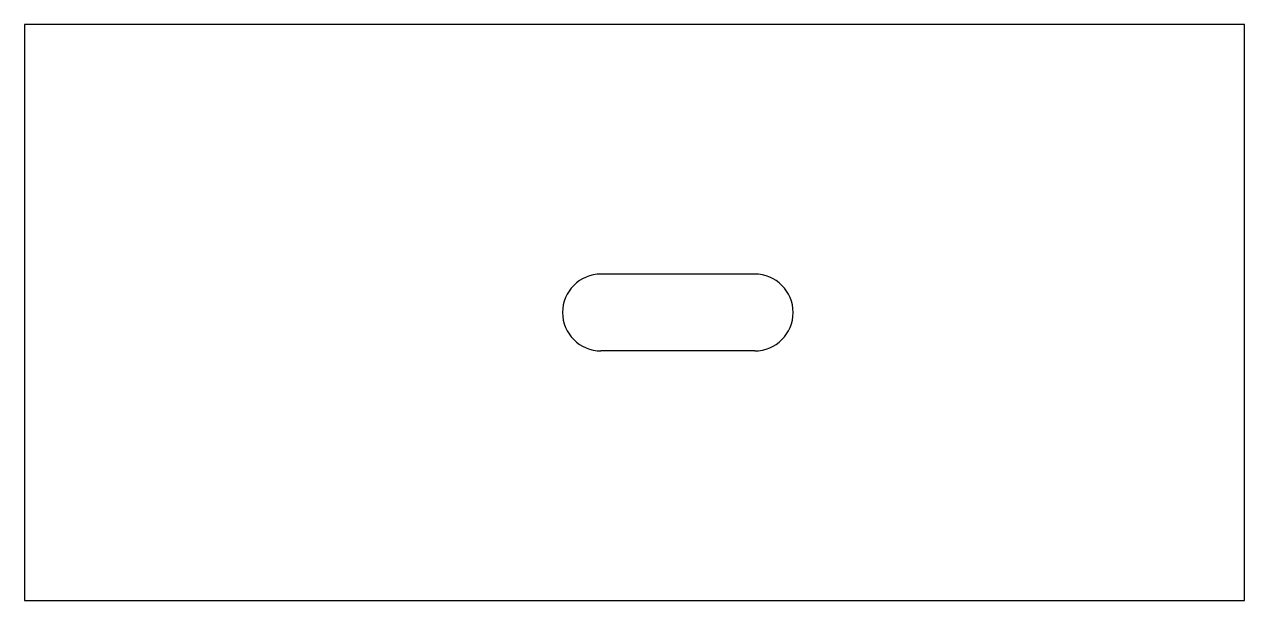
# Model space of a CAD drawing. Header units: millimetres. Extents: x 0 to 127, y 0 to 60.
import ezdxf

# ---------------------------------------------------------------- set-up
doc = ezdxf.new("R2010")
doc.units = ezdxf.units.MM
doc.layers.add('CUT', color=7, linetype='Continuous')

msp = doc.modelspace()

# ---------------------------------------------------------------- linework, layer by layer
at = {"layer": 'CUT'}
for p, q in [((126.98, 60), (0, 60)), ((0, 60), (0, 0)), ((126.98, 0), (126.98, 60)), ((126.98, 0), (126.98, 60)), ((76, 34), (60, 34)), ((76, 26), (60, 26)), ((0, 0), (126.98, 0))]:
    msp.add_line(p, q, dxfattribs=at)
for centre, start, end in [((60, 30), 90, 270), ((76, 30), 0, 90), ((76, 30), -90, 0)]:
    msp.add_arc(centre, 4, start, end, dxfattribs=at)

doc.saveas('drawing.dxf')
